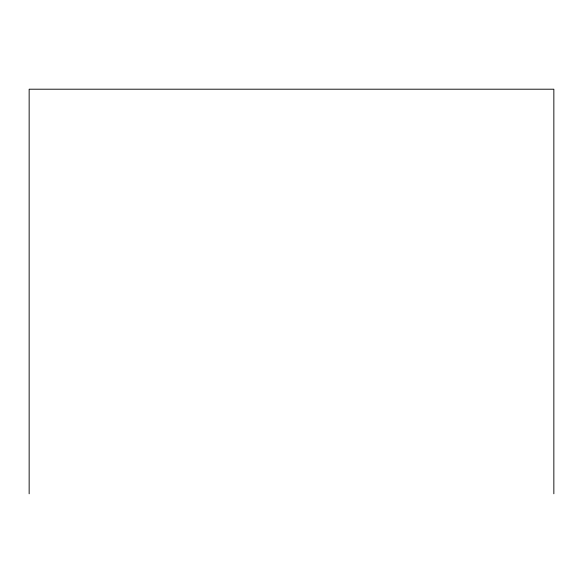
<?xml version="1.0" encoding="UTF-8"?>
<svg xmlns="http://www.w3.org/2000/svg" width="583" height="583" viewBox="0 0 583 583"><rect width="100%" height="100%" fill="white"/><g stroke="black" fill="none" stroke-linecap="round" stroke-linejoin="round"><path stroke-width="0.87" d="M553.85 493.794L553.85 89.206L29.15 89.206L29.15 493.794"/></g></svg>
